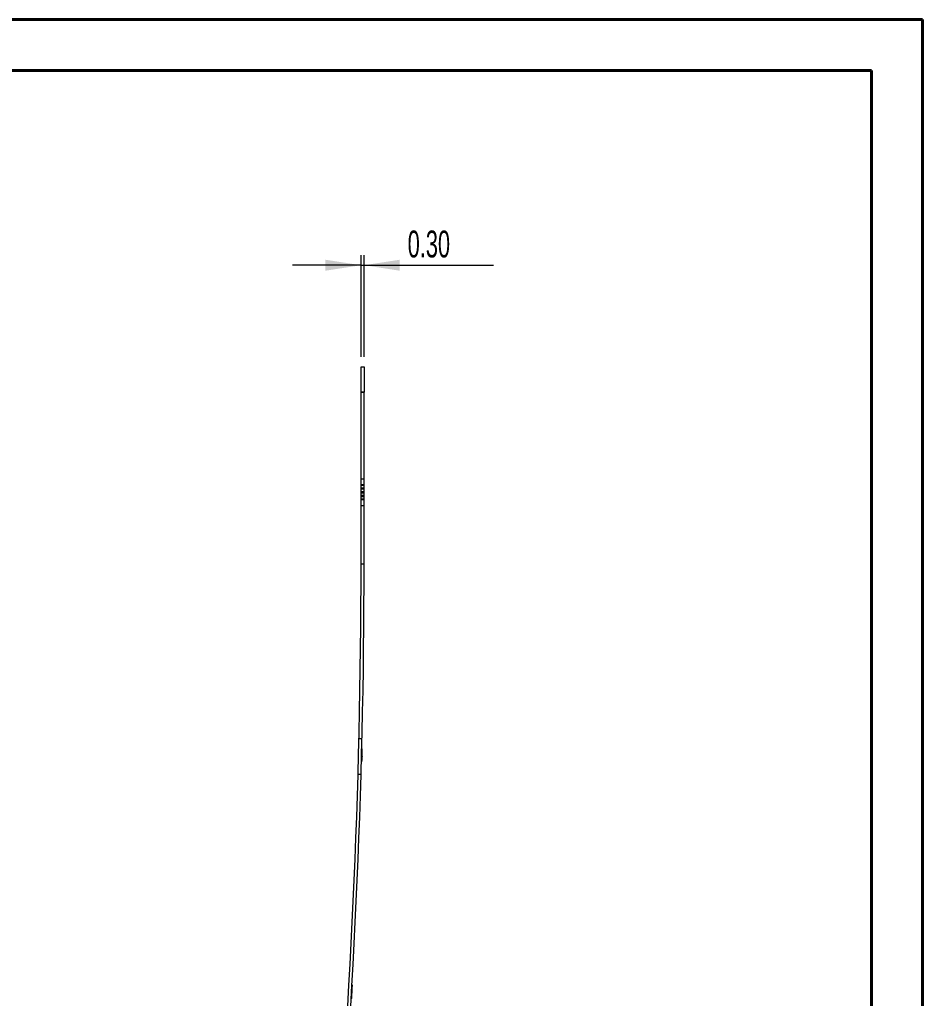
# Model space of a CAD drawing. Header units: millimetres. Extents: x -565 to 210, y 0 to 297.
# Drawn here: x 121.3 to 210.1, y 200.9 to 297.2 of the extents above; entities that cross this region are included whole.
import ezdxf

# ---------------------------------------------------------------- set-up
doc = ezdxf.new("R2010")
doc.units = ezdxf.units.MM
doc.linetypes.add('HIDDEN', pattern=[1.905, 1.27, -0.635])
doc.styles.add('SLDTEXTSTYLE2', font='TXT', dxfattribs={"width": 0.605})
doc.dimstyles.new('SLDDIMSTYLE2', dxfattribs={"dimtxt": 2.568319, "dimasz": 3.5, "dimexe": 0, "dimexo": 0.0625, "dimgap": 0.64208, "dimtad": 2, "dimrnd": 1e-09, "dimzin": 4, "dimdsep": 46, "dimtxsty": 'SLDTEXTSTYLE2', "dimsah": 1, "dimcen": 0.09, "dimadec": 0, "dimazin": 0, "dimtfac": 1, "dimtofl": 0, "dimtmove": 0, "dimatfit": 3, "dimfxl": 1, "dimtolj": 1, "dimtzin": 12, "dimarcsym": 0})
doc.dimstyles.new('SLDDIMSTYLE3', dxfattribs={"dimtxt": 2.568319, "dimasz": 3.5, "dimexe": 0, "dimexo": 0.0625, "dimgap": 0.64208, "dimtad": 2, "dimrnd": 1e-09, "dimzin": 12, "dimdsep": 46, "dimtxsty": 'SLDTEXTSTYLE2', "dimblk1": 'NONE', "dimblk2": 'NONE', "dimsah": 1, "dimcen": 0.09, "dimadec": 0, "dimazin": 0, "dimtfac": 1, "dimtofl": 0, "dimtmove": 0, "dimatfit": 3, "dimldrblk": 'NONE', "dimfxl": 1, "dimtolj": 1, "dimtzin": 12, "dimarcsym": 0})

# ---------------------------------------------------------------- blocks, each defined once
blk = doc.blocks.new('*D21')
at = {"color": 7, "linetype": 'Continuous', "lineweight": 0}
for p, q in [((154.877, 264.055), (154.877, 274.055)), ((155.177, 264.055), (155.177, 274.055)), ((154.877, 273.055), (148.146, 273.055)), ((154.877, 273.055), (155.177, 273.055)), ((155.177, 273.055), (167.907, 273.055))]:
    blk.add_line(p, q, dxfattribs=at)
for points in [[(154.877, 273.055), (151.377, 273.593), (151.377, 272.516)], [(155.177, 273.055), (158.677, 272.516), (158.677, 273.593)]]:
    blk.add_solid(points, dxfattribs=at)
at = {"color": 7, "linetype": 'Continuous', "lineweight": 0, "insert": (159.463, 276.465), "char_height": 2.6458, "attachment_point": 1, "style": 'SLDTEXTSTYLE2'}
blk.add_mtext('0.30', dxfattribs=at)
blk = doc.blocks.new('*D23')
at = {"color": 7, "linetype": 'Continuous', "lineweight": 0, "attachment_point": 1, "rotation": 353.61303, "style": 'SLDTEXTSTYLE2'}
for s, insert, char_height in [('R', (122.903, 170.12), 2.646), ('719.48', (125.434, 169.837), 2.6458)]:
    blk.add_mtext(s, dxfattribs=dict(at, insert=insert, char_height=char_height))
blk = doc.blocks.new('_NONE')

msp = doc.modelspace()

# ---------------------------------------------------------------- linework, layer by layer
at = {"color": 7, "linetype": 'Continuous', "lineweight": 40}
for p, q in [((0.079, 297.215), (210.079, 297.215)), ((210.079, 0.215), (210.079, 297.215)), ((210.079, 292.215), (210.079, 297.215)), ((10.079, 292.215), (205.079, 292.215)), ((205.079, 5.215), (205.079, 292.215))]:
    msp.add_line(p, q, dxfattribs=at)
at = {"color": 7, "linetype": 'Continuous', "lineweight": 15}
for p, q in [((154.877, 263.055), (155.177, 263.055)), ((154.877, 260.555), (154.877, 263.055)), ((155.177, 263.055), (155.177, 260.555)), ((154.877, 243.655), (154.877, 260.555)), ((155.177, 260.555), (154.877, 260.555)), ((155.177, 243.655), (155.177, 260.555)), ((154.877, 251.463), (154.84, 251.463)), ((155.215, 251.463), (155.177, 251.463)), ((154.84, 250.026), (154.877, 250.026)), ((155.177, 250.026), (155.215, 250.026)), ((155.177, 243.655), (154.877, 243.655)), ((154.964, 224.199), (154.914, 224.199)), ((154.964, 224.183), (154.914, 224.183)), ((154.034, 202.233), (153.984, 202.233)), ((154.035, 202.25), (153.985, 202.25)), ((153.959, 200.949), (153.909, 200.949))]:
    msp.add_line(p, q, dxfattribs=at)
at = {"color": 7, "linetype": 'HIDDEN', "lineweight": 0}
for p, q in [((154.877, 260.555), (155.177, 260.555)), ((154.877, 252.059), (155.177, 252.059)), ((154.877, 252.059), (155.177, 252.059)), ((155.177, 251.463), (154.877, 251.463)), ((154.877, 251.46), (155.177, 251.46)), ((154.877, 251.418), (155.177, 251.418)), ((154.877, 251.161), (155.177, 251.161)), ((154.877, 251.092), (155.177, 251.092)), ((154.877, 251.073), (155.177, 251.073)), ((154.877, 251.048), (155.177, 251.048)), ((154.877, 250.808), (155.177, 250.808)), ((154.877, 250.678), (155.177, 250.678)), ((154.877, 250.441), (155.177, 250.441)), ((154.877, 250.412), (155.177, 250.412)), ((154.877, 250.398), (155.177, 250.398)), ((154.877, 250.314), (155.177, 250.314)), ((154.877, 250.068), (155.177, 250.068)), ((154.877, 250.027), (155.177, 250.027)), ((154.877, 250.026), (155.177, 250.026)), ((154.877, 249.427), (155.177, 249.427)), ((154.877, 249.427), (155.177, 249.427)), ((154.972, 226.486), (154.672, 226.486)), ((154.994, 225.335), (154.944, 225.335)), ((154.998, 225.483), (154.948, 225.483)), ((154.968, 224.347), (154.918, 224.347)), ((154.975, 224.594), (154.925, 224.594)), ((154.979, 224.753), (154.929, 224.753)), ((154.979, 224.744), (154.929, 224.744)), ((154.979, 224.742), (154.929, 224.742)), ((154.98, 224.775), (154.93, 224.775)), ((154.983, 224.923), (154.933, 224.923)), ((154.987, 225.08), (154.937, 225.08)), ((154.988, 225.098), (154.938, 225.098)), ((154.979, 224.753), (154.978, 224.733)), ((154.58, 222.986), (154.88, 222.986)), ((153.979, 201.275), (153.928, 201.275)), ((153.984, 201.36), (153.933, 201.36)), ((153.983, 201.344), (153.933, 201.344)), ((153.986, 201.394), (153.935, 201.394)), ((153.986, 201.402), (153.936, 201.402)), ((153.991, 201.493), (153.941, 201.493)), ((153.997, 201.582), (153.946, 201.582)), ((153.998, 201.602), (153.948, 201.602)), ((153.998, 201.601), (153.948, 201.601)), ((154, 201.642), (153.95, 201.642)), ((154.003, 201.697), (153.953, 201.697)), ((154.011, 201.83), (153.961, 201.83)), ((154.012, 201.848), (153.962, 201.848)), ((154.016, 201.907), (153.965, 201.907)), ((154.026, 202.085), (153.976, 202.085)), ((153.967, 201.081), (153.917, 201.081)), ((153.968, 201.097), (153.918, 201.097))]:
    msp.add_line(p, q, dxfattribs=at)
at = {"color": 7, "linetype": 'Continuous', "lineweight": 15}
for radius, start, end in [(719.48, 349.441394, 0), (719.78, 349.441295, 0), (719.83, 358.45122, 358.553469), (719.83, 356.598811, 356.7012)]:
    msp.add_arc((-564.603, 243.655), radius, start, end, dxfattribs=at)
at = {"color": 7, "linetype": 'HIDDEN', "lineweight": 0}
for points, knots in [([(154.938, 225.098), (154.938, 225.117), (154.939, 225.136), (154.939, 225.155), (154.94, 225.174), (154.94, 225.194), (154.941, 225.214), (154.942, 225.253), (154.943, 225.294), (154.944, 225.335)], [0, 0, 0, 0, 0.0000634621, 0.0000634621, 0.0000634621, 0.000126978, 0.000126978, 0.000126978, 0.0002538354, 0.0002538354, 0.0002538354, 0.0002538354]), ([(154.969, 224.372), (154.969, 224.366), (154.968, 224.348), (154.968, 224.347), (154.968, 224.347)], [0, 0, 0, 0, 0.355886, 1, 1, 1, 1]), ([(153.962, 201.848), (153.963, 201.867), (153.964, 201.886), (153.965, 201.905), (153.966, 201.924), (153.968, 201.944), (153.969, 201.964), (153.971, 202.003), (153.973, 202.044), (153.976, 202.085)], [0, 0, 0, 0, 0.0000634621, 0.0000634621, 0.0000634621, 0.0001269779, 0.0001269779, 0.0001269779, 0.0002541362, 0.0002541362, 0.0002541362, 0.0002541362])]:
    msp.add_open_spline(points, degree=3, knots=knots, dxfattribs=at)

# ---------------------------------------------------------------- dimensions: what is measured, and where the dimension line sits
at = {"color": 7, "linetype": 'Continuous', "lineweight": 0}
dim = msp.add_linear_dim(base=(155.177, 273.055), p1=(154.877, 263.055), p2=(155.177, 263.055), dimstyle='SLDDIMSTYLE2', dxfattribs=at)
dim.commit()
dim.dimension.update_dxf_attribs({"geometry": '*D21', "text_midpoint": (162.891, 273.055), "dimtype": 160})
dim = msp.add_radius_dim(center=(-564.603, 243.655), mpoint=(0, 0), dimstyle='SLDDIMSTYLE3', dxfattribs=at)
dim.commit()
dim.dimension.update_dxf_attribs({"geometry": '*D23', "text_midpoint": (129.055, 166.008), "dimtype": 164})

doc.saveas('drawing.dxf')
